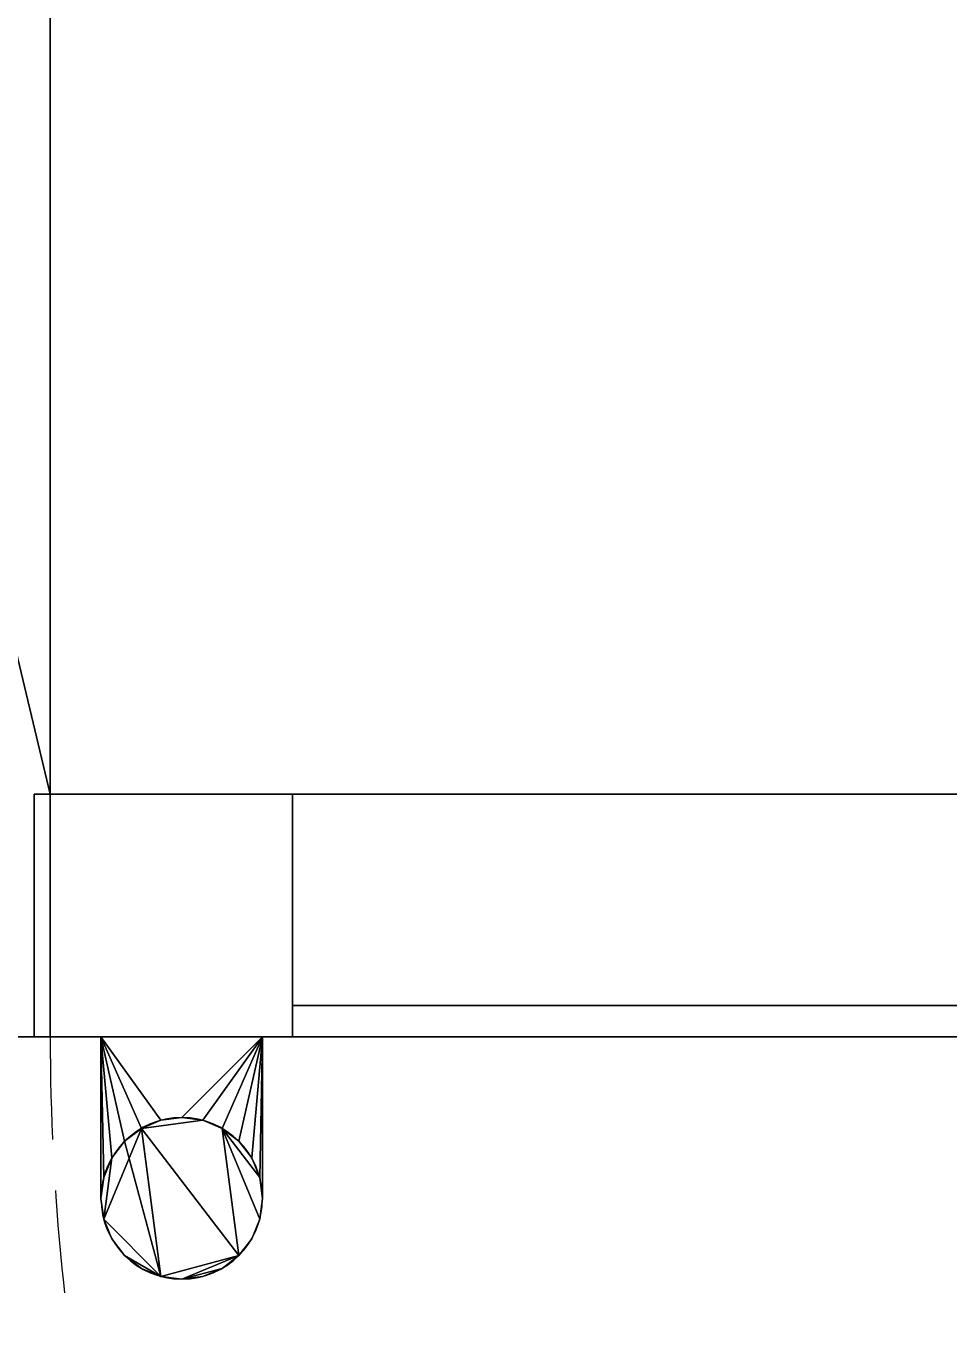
# Model space of a CAD drawing. Extents: x -9 to 861, y -1446 to 1.
# Drawn here: x 152.5 to 438, y -835.5 to -433.4 of the extents above; entities that cross this region are included whole.
import ezdxf

# ---------------------------------------------------------------- set-up
doc = ezdxf.new("R2010")
doc.units = 0
doc.linetypes.add('NASCOSTA', pattern=[9.525, 6.35, -3.175])
for name, color, linetype in [('IQ_200_2D', 1, 'Continuous'), ('IQ_200_3D', 1, 'Continuous'), ('IQ_204_2D', 7, 'Continuous'), ('IQ_BLACK_3D', 250, 'Continuous'), ('IQ_GLASS_3D', 142, 'Continuous')]:
    doc.layers.add(name, color=color, linetype=linetype)

msp = doc.modelspace()

# ---------------------------------------------------------------- linework, layer by layer
at = {"layer": 'IQ_200_2D', "transparency": 33554687}
msp.add_line((0, -746), (860, -746), dxfattribs=at)
at = {"layer": 'IQ_204_2D', "transparency": 33554687}
for p, q in [((160, -671), (860, -671)), ((160, -671), (160, -746)), ((175.7, -746), (175.7, -796)), ((225.7, -796), (225.7, -746))]:
    msp.add_line(p, q, dxfattribs=at)
at = {"layer": 'IQ_204_2D', "linetype": 'NASCOSTA', "ltscale": 5, "transparency": 33554687}
msp.add_arc((860, -746), 700, 180, 270, dxfattribs=at)
at = {"layer": 'IQ_204_2D', "transparency": 33554687}
for start, end in [(0, 180), (180, 0)]:
    msp.add_arc((200.7, -796), 25, start, end, dxfattribs=at)

# ---------------------------------------------------------------- meshes
at = {"layer": 'IQ_200_3D', "transparency": 33554687}
mesh = msp.add_polyface(dxfattribs=at)
corners = [(860, 0, 108), (860, -671, 108), (160, -671, 108), (160, -746, 108), (0, -746, 108), (0, 0, 108)]
mesh.append_faces([[corners[k] for k in face] for face in [(0, 1, 2, 5)]], dxfattribs={"vtx2": -1})
mesh.append_faces([[corners[k] for k in face] for face in [(2, 3, 4, 5)]], dxfattribs={"vtx3": -1})
mesh = msp.add_polyface(dxfattribs=at)
corners = [(860, 0, 633), (0, 0, 633), (0, -746, 633), (160, -746, 633), (160, -671, 633), (860, -671, 633)]
mesh.append_faces([[corners[k] for k in face] for face in [(2, 3, 4, 1)]], dxfattribs={"vtx2": -1})
mesh.append_faces([[corners[k] for k in face] for face in [(4, 5, 0, 1)]], dxfattribs={"vtx3": -1})
mesh = msp.add_polyface(dxfattribs=at)
corners = [(160, -746, 108), (160, -671, 108), (160, -671, 140), (160, -58, 140), (160, -58, 611.81), (160, -671, 611.81), (160, -671, 633), (160, -746, 633)]
mesh.append_faces([[corners[k] for k in face] for face in [(4, 5, 2, 3)]], dxfattribs={"vtx1": -1})
mesh.append_faces([[corners[k] for k in face] for face in [(0, 1, 2, 7)]], dxfattribs={"vtx2": -1})
mesh.append_faces([[corners[k] for k in face] for face in [(5, 6, 7, 2)]], dxfattribs={"vtx2": -1, "vtx3": -1})
mesh = msp.add_polyface(dxfattribs=at)
corners = [(160, -58, 140), (160, -671, 140), (810, -671, 140), (810, -58, 140)]
mesh.append_faces([[corners[k] for k in face] for face in [(0, 1, 2, 3)]])
mesh = msp.add_polyface(dxfattribs=at)
corners = [(810, -58, 611.81), (810, -671, 611.81), (160, -671, 611.81), (160, -58, 611.81)]
mesh.append_faces([[corners[k] for k in face] for face in [(0, 1, 2, 3)]])
mesh = msp.add_polyface(dxfattribs=at)
corners = [(860, -671, 633), (860, -671, 108), (155, -671, 108), (155, -671, 633), (235, -671, 113), (810, -671, 113), (810, -671, 628), (235, -671, 628)]
mesh.append_faces([[corners[k] for k in face] for face in [(0, 6, 7, 3), (3, 7, 4, 2)]], dxfattribs={"vtx0": -1, "vtx2": -1})
mesh.append_faces([[corners[k] for k in face] for face in [(5, 6, 0, 1), (4, 5, 1, 2)]], dxfattribs={"vtx1": -1, "vtx3": -1})
mesh = msp.add_polyface(dxfattribs=at)
corners = [(155, -671, 633), (155, -746, 633), (860, -746, 633), (860, -671, 633)]
mesh.append_faces([[corners[k] for k in face] for face in [(0, 1, 2, 3)]])
mesh = msp.add_polyface(dxfattribs=at)
corners = [(155, -671, 108), (155, -746, 108), (155, -746, 633), (155, -671, 633)]
mesh.append_faces([[corners[k] for k in face] for face in [(0, 1, 2, 3)]])
mesh = msp.add_polyface(dxfattribs=at)
corners = [(860, -671, 108), (860, -746, 108), (155, -746, 108), (155, -671, 108)]
mesh.append_faces([[corners[k] for k in face] for face in [(0, 1, 2, 3)]])
mesh = msp.add_polyface(dxfattribs=at)
corners = [(160, -671, 108), (860, -671, 108), (860, -671, 633), (160, -671, 633), (160, -671, 611.81), (810, -671, 611.81), (810, -671, 140), (160, -671, 140)]
mesh.append_faces([[corners[k] for k in face] for face in [(2, 5, 6, 1)]], dxfattribs={"vtx0": -1, "vtx2": -1})
mesh.append_faces([[corners[k] for k in face] for face in [(3, 4, 5, 2)]], dxfattribs={"vtx2": -1})
mesh.append_faces([[corners[k] for k in face] for face in [(6, 7, 0, 1)]], dxfattribs={"vtx3": -1})
mesh = msp.add_polyface(dxfattribs=at)
corners = [(235, -671, 628), (235, -746, 628), (235, -746, 113), (235, -671, 113)]
mesh.append_faces([[corners[k] for k in face] for face in [(0, 1, 2, 3)]])
mesh = msp.add_polyface(dxfattribs=at)
corners = [(235, -671, 113), (235, -746, 113), (810, -746, 113), (810, -671, 113)]
mesh.append_faces([[corners[k] for k in face] for face in [(0, 1, 2, 3)]])
mesh = msp.add_polyface(dxfattribs=at)
corners = [(810, -671, 628), (810, -746, 628), (235, -746, 628), (235, -671, 628)]
mesh.append_faces([[corners[k] for k in face] for face in [(0, 1, 2, 3)]])
mesh = msp.add_polyface(dxfattribs=at)
corners = [(160, -746, 633), (0, -746, 633), (0, -746, 108), (160, -746, 108), (145, -746, 628), (145, -746, 583), (145, -746, 158), (145, -746, 113), (15, -746, 113), (15, -746, 158), (15, -746, 583), (15, -746, 628)]
mesh.append_faces([[corners[k] for k in face] for face in [(1, 11, 4, 0), (2, 8, 9, 1)]], dxfattribs={"vtx0": -1, "vtx2": -1})
mesh.append_faces([[corners[k] for k in face] for face in [(0, 4, 5, 6)]], dxfattribs={"vtx0": -1, "vtx3": -1})
mesh.append_faces([[corners[k] for k in face] for face in [(10, 11, 1, 9)]], dxfattribs={"vtx1": -1, "vtx2": -1})
mesh.append_faces([[corners[k] for k in face] for face in [(7, 8, 2, 3), (6, 7, 3, 0)]], dxfattribs={"vtx1": -1, "vtx3": -1})
mesh = msp.add_polyface(dxfattribs=at)
corners = [(860, -746, 633), (155, -746, 633), (155, -746, 108), (860, -746, 108), (235, -746, 113), (235, -746, 628), (810, -746, 628), (810, -746, 113)]
mesh.append_faces([[corners[k] for k in face] for face in [(3, 7, 4, 2), (2, 4, 5, 1)]], dxfattribs={"vtx0": -1, "vtx2": -1})
mesh.append_faces([[corners[k] for k in face] for face in [(6, 7, 3, 0), (5, 6, 0, 1)]], dxfattribs={"vtx1": -1, "vtx3": -1})
mesh = msp.add_polyface(dxfattribs=at)
corners = [(175.7, -796, 425), (176.55, -789.53, 425), (179.05, -783.5, 425), (183.02, -778.32, 425), (188.2, -774.35, 425), (194.23, -771.85, 425), (200.7, -771, 425), (207.17, -771.85, 425), (213.2, -774.35, 425), (218.38, -778.32, 425), (222.35, -783.5, 425), (224.85, -789.53, 425), (225.7, -796, 425), (225.7, -746, 425), (175.7, -746, 425)]
mesh.append_faces([[corners[k] for k in face] for face in [(7, 13, 6), (4, 14, 3)]], dxfattribs={"vtx0": -1, "vtx1": -1})
mesh.append_faces([[corners[k] for k in face] for face in [(13, 7, 8), (14, 5, 6, 13)]], dxfattribs={"vtx0": -1, "vtx2": -1})
mesh.append_faces([[corners[k] for k in face] for face in [(0, 1, 14)]], dxfattribs={"vtx1": -1})
mesh.append_faces([[corners[k] for k in face] for face in [(10, 11, 13), (2, 3, 14), (1, 2, 14), (8, 9, 13), (9, 10, 13), (4, 5, 14)]], dxfattribs={"vtx1": -1, "vtx2": -1})
mesh.append_faces([[corners[k] for k in face] for face in [(11, 12, 13)]], dxfattribs={"vtx2": -1})
mesh = msp.add_polyface(dxfattribs=at)
corners = [(175.7, -796, 364.97), (175.7, -746, 364.97), (225.7, -746, 364.97), (225.7, -796, 364.97), (224.85, -789.53, 364.97), (222.35, -783.5, 364.97), (218.38, -778.32, 364.97), (213.2, -774.35, 364.97), (207.17, -771.85, 364.97), (200.7, -771, 364.97), (194.23, -771.85, 364.97), (188.2, -774.35, 364.97), (183.02, -778.32, 364.97), (179.05, -783.5, 364.97), (176.55, -789.53, 364.97)]
mesh.append_faces([[corners[k] for k in face] for face in [(7, 2, 6), (5, 2, 4)]], dxfattribs={"vtx0": -1, "vtx1": -1})
mesh.append_faces([[corners[k] for k in face] for face in [(2, 7, 8), (2, 8, 9), (1, 11, 12)]], dxfattribs={"vtx0": -1, "vtx2": -1})
mesh.append_faces([[corners[k] for k in face] for face in [(3, 4, 2)]], dxfattribs={"vtx1": -1})
mesh.append_faces([[corners[k] for k in face] for face in [(10, 11, 1), (5, 6, 2), (12, 13, 1), (13, 14, 1)]], dxfattribs={"vtx1": -1, "vtx2": -1})
mesh.append_faces([[corners[k] for k in face] for face in [(9, 10, 1, 2)]], dxfattribs={"vtx1": -1, "vtx3": -1})
mesh.append_faces([[corners[k] for k in face] for face in [(14, 0, 1)]], dxfattribs={"vtx2": -1})
mesh = msp.add_polyface(dxfattribs=at)
corners = [(225.7, -746, 425), (225.7, -746, 364.97), (175.7, -746, 364.97), (175.7, -746, 425)]
mesh.append_faces([[corners[k] for k in face] for face in [(0, 1, 2, 3)]])
mesh = msp.add_polyface(dxfattribs=at)
corners = [(175.7, -746, 425), (175.7, -746, 364.97), (175.7, -796, 364.97), (175.7, -796, 425)]
mesh.append_faces([[corners[k] for k in face] for face in [(0, 1, 2, 3)]])
mesh = msp.add_polyface(dxfattribs=at)
corners = [(225.7, -796, 425), (225.7, -796, 364.97), (225.7, -746, 364.97), (225.7, -746, 425)]
mesh.append_faces([[corners[k] for k in face] for face in [(0, 1, 2, 3)]])
mesh = msp.add_polyface(dxfattribs=at)
corners = [(225.7, -796, 440), (224.85, -789.53, 440), (222.35, -783.5, 440), (218.38, -778.32, 440), (213.2, -774.35, 440), (207.17, -771.85, 440), (200.7, -771, 440), (194.23, -771.85, 440), (188.2, -774.35, 440), (183.02, -778.32, 440), (179.05, -783.5, 440), (176.55, -789.53, 440), (175.7, -796, 440), (176.55, -802.47, 440), (179.05, -808.5, 440), (183.02, -813.68, 440), (188.2, -817.65, 440), (194.23, -820.15, 440), (200.7, -821, 440), (207.17, -820.15, 440), (213.2, -817.65, 440), (218.38, -813.68, 440), (222.35, -808.5, 440), (224.85, -802.47, 440)]
mesh.append_faces([[corners[k] for k in face] for face in [(17, 15, 16)]], dxfattribs={"vtx0": -1})
mesh.append_faces([[corners[k] for k in face] for face in [(8, 21, 4, 5)]], dxfattribs={"vtx0": -1, "vtx1": -1, "vtx3": -1})
mesh.append_faces([[corners[k] for k in face] for face in [(21, 17, 18, 20)]], dxfattribs={"vtx0": -1, "vtx2": -1})
mesh.append_faces([[corners[k] for k in face] for face in [(19, 20, 18)]], dxfattribs={"vtx1": -1})
mesh.append_faces([[corners[k] for k in face] for face in [(0, 1, 4, 23)]], dxfattribs={"vtx1": -1, "vtx2": -1})
mesh.append_faces([[corners[k] for k in face] for face in [(8, 9, 17, 21), (9, 10, 13, 17)]], dxfattribs={"vtx1": -1, "vtx2": -1, "vtx3": -1})
mesh.append_faces([[corners[k] for k in face] for face in [(6, 7, 8, 5), (2, 3, 4, 1)]], dxfattribs={"vtx2": -1})
mesh.append_faces([[corners[k] for k in face] for face in [(13, 14, 15, 17), (21, 22, 23, 4)]], dxfattribs={"vtx2": -1, "vtx3": -1})
mesh.append_faces([[corners[k] for k in face] for face in [(10, 11, 12, 13)]], dxfattribs={"vtx3": -1})
mesh = msp.add_polyface(dxfattribs=at)
corners = [(225.7, -796, 226.34), (224.85, -802.47, 226.34), (222.35, -808.5, 226.34), (218.38, -813.68, 226.34), (213.2, -817.65, 226.34), (207.17, -820.15, 226.34), (200.7, -821, 226.34), (194.23, -820.15, 226.34), (188.2, -817.65, 226.34), (183.02, -813.68, 226.34), (179.05, -808.5, 226.34), (176.55, -802.47, 226.34), (175.7, -796, 226.34), (176.55, -789.53, 226.34), (179.05, -783.5, 226.34), (183.02, -778.32, 226.34), (188.2, -774.35, 226.34), (194.23, -771.85, 226.34), (200.7, -771, 226.34), (207.17, -771.85, 226.34), (213.2, -774.35, 226.34), (218.38, -778.32, 226.34), (222.35, -783.5, 226.34), (224.85, -789.53, 226.34)]
mesh.append_faces([[corners[k] for k in face] for face in [(9, 7, 8)]], dxfattribs={"vtx0": -1})
mesh.append_faces([[corners[k] for k in face] for face in [(11, 16, 7), (20, 3, 16, 19)]], dxfattribs={"vtx0": -1, "vtx1": -1, "vtx2": -1})
mesh.append_faces([[corners[k] for k in face] for face in [(3, 6, 7, 16)]], dxfattribs={"vtx0": -1, "vtx2": -1, "vtx3": -1})
mesh.append_faces([[corners[k] for k in face] for face in [(11, 14, 15, 16)]], dxfattribs={"vtx0": -1, "vtx3": -1})
mesh.append_faces([[corners[k] for k in face] for face in [(0, 1, 20, 23)]], dxfattribs={"vtx1": -1, "vtx2": -1})
mesh.append_faces([[corners[k] for k in face] for face in [(4, 5, 6, 3), (12, 13, 14, 11)]], dxfattribs={"vtx2": -1})
mesh.append_faces([[corners[k] for k in face] for face in [(9, 10, 11, 7), (1, 2, 3, 20)]], dxfattribs={"vtx2": -1, "vtx3": -1})
mesh.append_faces([[corners[k] for k in face] for face in [(16, 17, 18, 19), (20, 21, 22, 23)]], dxfattribs={"vtx3": -1})
mesh = msp.add_polyface(dxfattribs=at)
corners = [(175.7, -796, 440), (176.55, -789.53, 440), (179.05, -783.5, 440), (183.02, -778.32, 440), (188.2, -774.35, 440), (194.23, -771.85, 440), (200.7, -771, 440), (207.17, -771.85, 440), (213.2, -774.35, 440), (218.38, -778.32, 440), (222.35, -783.5, 440), (224.85, -789.53, 440), (225.7, -796, 440), (225.7, -796, 226.34), (224.85, -789.53, 226.34), (222.35, -783.5, 226.34), (218.38, -778.32, 226.34), (213.2, -774.35, 226.34), (207.17, -771.85, 226.34), (200.7, -771, 226.34), (194.23, -771.85, 226.34), (188.2, -774.35, 226.34), (183.02, -778.32, 226.34), (179.05, -783.5, 226.34), (176.55, -789.53, 226.34), (175.7, -796, 226.34)]
mesh.append_faces([[corners[k] for k in face] for face in [(1, 24, 25, 0)]], dxfattribs={"vtx0": -1})
mesh.append_faces([[corners[k] for k in face] for face in [(11, 14, 15, 10), (10, 15, 16, 9), (8, 17, 18, 7), (9, 16, 17, 8), (7, 18, 19, 6), (5, 20, 21, 4), (4, 21, 22, 3), (2, 23, 24, 1), (3, 22, 23, 2), (20, 5, 6, 19)]], dxfattribs={"vtx0": -1, "vtx2": -1})
mesh.append_faces([[corners[k] for k in face] for face in [(12, 13, 14, 11)]], dxfattribs={"vtx2": -1})
mesh = msp.add_polyface(dxfattribs=at)
corners = [(225.7, -796, 425), (224.85, -789.53, 425), (222.35, -783.5, 425), (218.38, -778.32, 425), (213.2, -774.35, 425), (207.17, -771.85, 425), (200.7, -771, 425), (194.23, -771.85, 425), (188.2, -774.35, 425), (183.02, -778.32, 425), (179.05, -783.5, 425), (176.55, -789.53, 425), (175.7, -796, 425), (175.7, -796, 364.97), (176.55, -789.53, 364.97), (179.05, -783.5, 364.97), (183.02, -778.32, 364.97), (188.2, -774.35, 364.97), (194.23, -771.85, 364.97), (200.7, -771, 364.97), (207.17, -771.85, 364.97), (213.2, -774.35, 364.97), (218.38, -778.32, 364.97), (222.35, -783.5, 364.97), (224.85, -789.53, 364.97), (225.7, -796, 364.97)]
mesh.append_faces([[corners[k] for k in face] for face in [(14, 11, 12, 13)]], dxfattribs={"vtx0": -1})
mesh.append_faces([[corners[k] for k in face] for face in [(15, 10, 11, 14), (17, 8, 9, 16), (16, 9, 10, 15), (18, 7, 8, 17), (7, 18, 19, 6), (21, 4, 5, 20), (22, 3, 4, 21), (24, 1, 2, 23), (23, 2, 3, 22), (20, 5, 6, 19)]], dxfattribs={"vtx0": -1, "vtx2": -1})
mesh.append_faces([[corners[k] for k in face] for face in [(25, 0, 1, 24)]], dxfattribs={"vtx2": -1})
mesh = msp.add_polyface(dxfattribs=at)
corners = [(225.7, -796, 440), (224.85, -802.47, 440), (222.35, -808.5, 440), (218.38, -813.68, 440), (213.2, -817.65, 440), (207.17, -820.15, 440), (200.7, -821, 440), (194.23, -820.15, 440), (188.2, -817.65, 440), (183.02, -813.68, 440), (179.05, -808.5, 440), (176.55, -802.47, 440), (175.7, -796, 440), (175.7, -796, 226.34), (176.55, -802.47, 226.34), (179.05, -808.5, 226.34), (183.02, -813.68, 226.34), (188.2, -817.65, 226.34), (194.23, -820.15, 226.34), (200.7, -821, 226.34), (207.17, -820.15, 226.34), (213.2, -817.65, 226.34), (218.38, -813.68, 226.34), (222.35, -808.5, 226.34), (224.85, -802.47, 226.34), (225.7, -796, 226.34)]
mesh.append_faces([[corners[k] for k in face] for face in [(14, 11, 12, 13), (1, 24, 25, 0)]], dxfattribs={"vtx0": -1})
mesh.append_faces([[corners[k] for k in face] for face in [(10, 15, 16, 9), (8, 17, 18, 7), (9, 16, 17, 8), (7, 18, 19, 6), (11, 14, 15, 10), (5, 20, 21, 4), (4, 21, 22, 3), (2, 23, 24, 1), (3, 22, 23, 2), (20, 5, 6, 19)]], dxfattribs={"vtx0": -1, "vtx2": -1})
at = {"layer": 'IQ_BLACK_3D', "transparency": 33554687}
mesh = msp.add_polyface(dxfattribs=at)
corners = [(810, -746, 113), (810, -746, 628), (235, -746, 628), (235, -746, 113), (400, -746, 205.04), (248.78, -746, 205.04), (248.78, -746, 550.04), (796.22, -746, 550.04), (796.22, -746, 205.04), (630, -746, 205.04), (601.72, -746, 233.32), (515, -746, 233.32), (428.28, -746, 233.32)]
mesh.append_faces([[corners[k] for k in face] for face in [(0, 8, 9, 3), (8, 0, 1, 7)]], dxfattribs={"vtx0": -1, "vtx2": -1})
mesh.append_faces([[corners[k] for k in face] for face in [(10, 11, 9)]], dxfattribs={"vtx1": -1})
mesh.append_faces([[corners[k] for k in face] for face in [(4, 5, 3, 9)]], dxfattribs={"vtx1": -1, "vtx2": -1, "vtx3": -1})
mesh.append_faces([[corners[k] for k in face] for face in [(2, 3, 5, 6), (1, 2, 6, 7)]], dxfattribs={"vtx1": -1, "vtx3": -1})
mesh.append_faces([[corners[k] for k in face] for face in [(11, 12, 4, 9)]], dxfattribs={"vtx2": -1, "vtx3": -1})
at = {"layer": 'IQ_GLASS_3D', "transparency": 33554687}
mesh = msp.add_polyface(dxfattribs=at)
corners = [(235, -736.31, 113), (235, -736.31, 628), (810, -736.31, 628), (810, -736.31, 113)]
mesh.append_faces([[corners[k] for k in face] for face in [(0, 1, 2, 3)]])
mesh = msp.add_polyface(dxfattribs=at)
corners = [(810, -736.31, 113), (810, -746, 113), (235, -746, 113), (235, -736.31, 113)]
mesh.append_faces([[corners[k] for k in face] for face in [(0, 1, 2, 3)]])
mesh = msp.add_polyface(dxfattribs=at)
corners = [(235, -736.31, 113), (235, -746, 113), (235, -746, 628), (235, -736.31, 628)]
mesh.append_faces([[corners[k] for k in face] for face in [(0, 1, 2, 3)]])
mesh = msp.add_polyface(dxfattribs=at)
corners = [(235, -736.31, 628), (235, -746, 628), (810, -746, 628), (810, -736.31, 628)]
mesh.append_faces([[corners[k] for k in face] for face in [(0, 1, 2, 3)]])
mesh = msp.add_polyface(dxfattribs=at)
corners = [(400, -746, 205.04), (428.28, -746, 233.32), (515, -746, 233.32), (601.72, -746, 233.32), (630, -746, 205.04), (796.22, -746, 205.04), (796.22, -746, 550.04), (248.78, -746, 550.04), (248.78, -746, 205.04)]
mesh.append_faces([[corners[k] for k in face] for face in [(7, 1, 2)]], dxfattribs={"vtx0": -1, "vtx2": -1})
mesh.append_faces([[corners[k] for k in face] for face in [(2, 3, 6, 7)]], dxfattribs={"vtx1": -1, "vtx3": -1})
mesh.append_faces([[corners[k] for k in face] for face in [(8, 0, 1, 7)]], dxfattribs={"vtx2": -1})
mesh.append_faces([[corners[k] for k in face] for face in [(3, 4, 5, 6)]], dxfattribs={"vtx3": -1})

doc.saveas('drawing.dxf')
